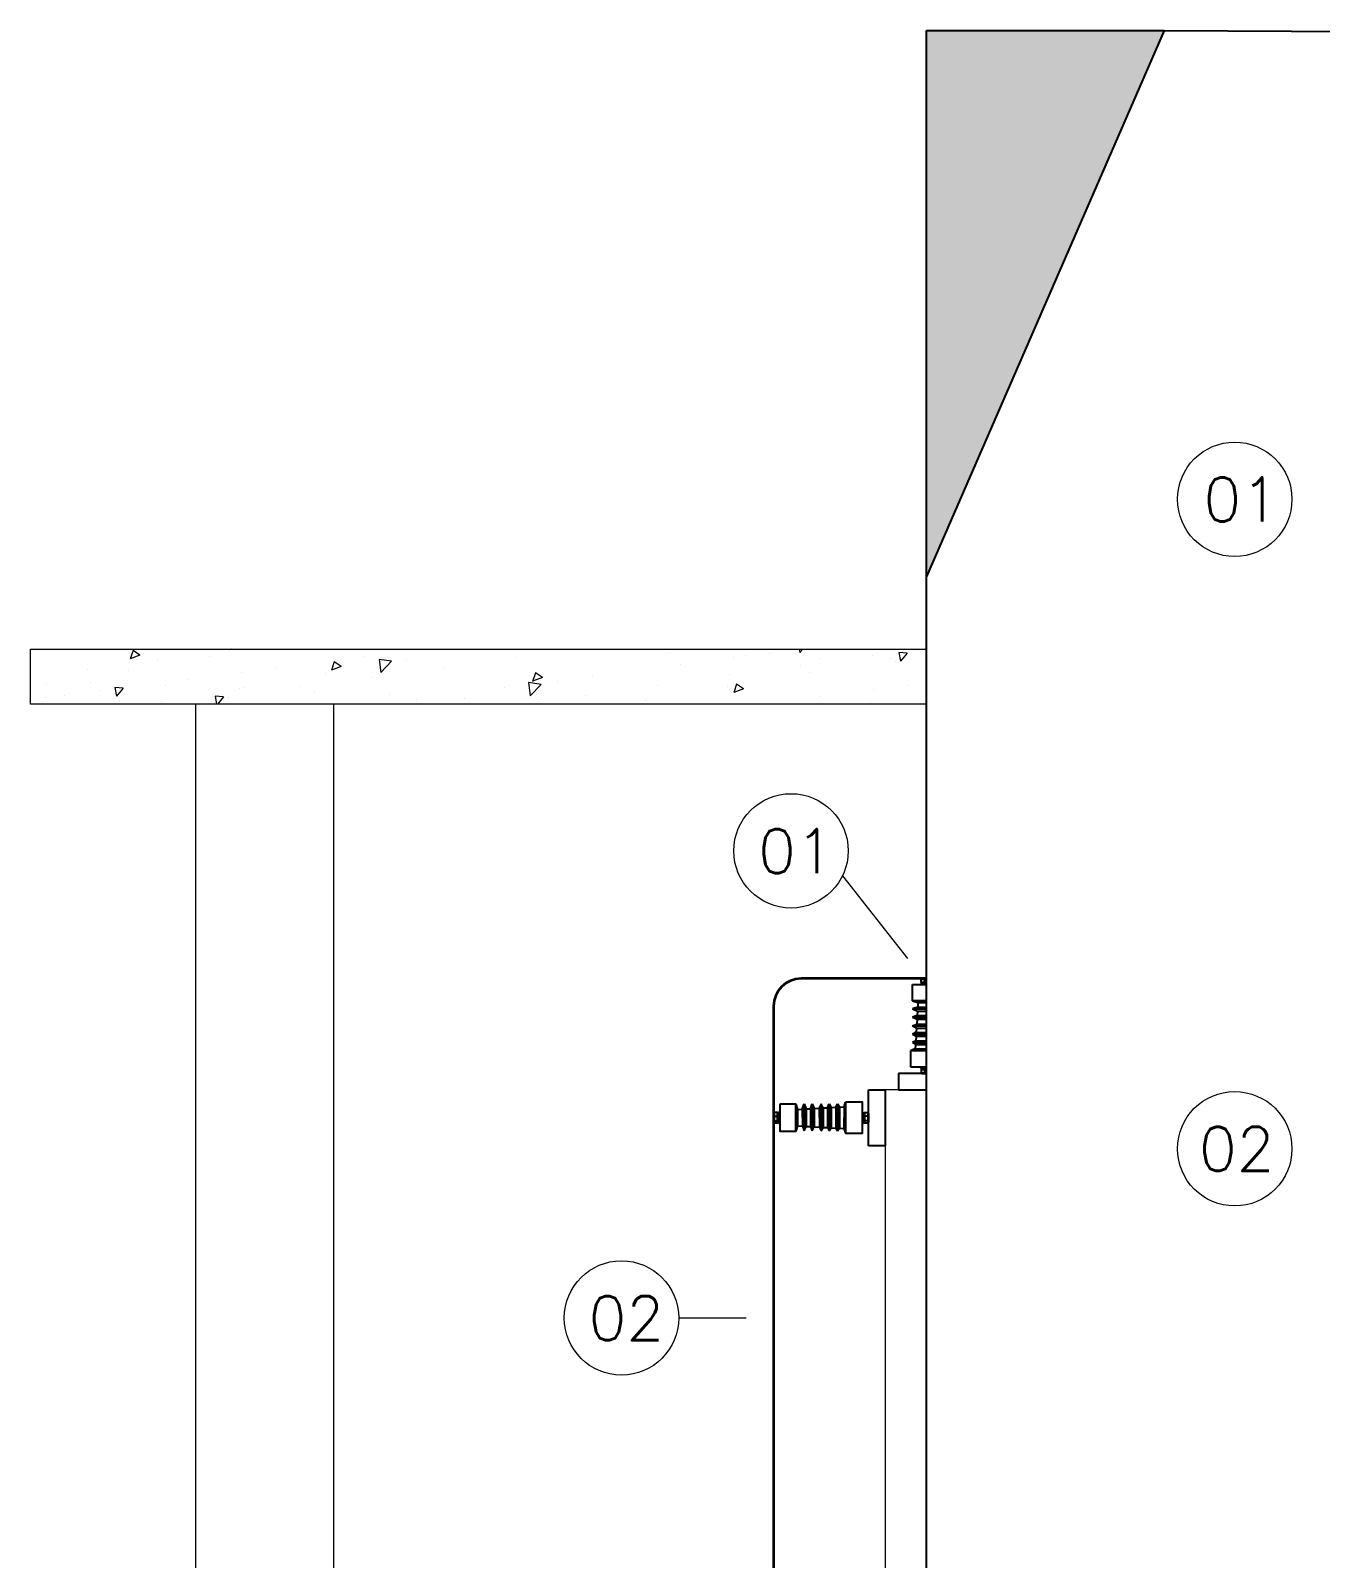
# Model space of a CAD drawing. Extents: x 2368 to 5238, y 905 to 1916.
# Drawn here: x 2371.55 to 2376.23, y 912.07 to 917.61 of the extents above; entities that cross this region are included whole.
import ezdxf

# ---------------------------------------------------------------- set-up
doc = ezdxf.new("R2010")
doc.units = 0
doc.header["$LTSCALE"] = 10
doc.layers.get('0').update_dxf_attribs({"linetype": 'CONTINUOUS'})
for name, color, linetype, lineweight in [('alvenaria', 2, 'CONTINUOUS', 15), ('TEXTO', 2, 'CONTINUOUS', 15), ('Vergalhão', 4, 'CONTINUOUS', 35)]:
    doc.layers.add(name, color=color, linetype=linetype, lineweight=lineweight)
doc.layers.add('ISOLADOR DE PEDESTAL', color=2, linetype='CONTINUOUS')
doc.styles.add('CP', font='simplex.shx')

msp = doc.modelspace()

# ---------------------------------------------------------------- hatches: boundary and pattern name
h = msp.add_hatch(color=210)
h.dxf.hatch_style = 1
h.paths.add_polyline_path([(2375.6658, 917.612), (2374.8024, 917.612), (2374.8024, 915.6304)])
h.paths.add_polyline_path([(2374.8024, 907.8703), (2374.8024, 905.8887), (2375.6658, 905.8887)])

# ---------------------------------------------------------------- linework, layer by layer
at = {"color": 210}
for p, q in [((2374.8024, 905.8887), (2374.8024, 917.612)), ((2374.8024, 917.612), (2375.6658, 917.612)), ((2375.6658, 917.612), (2374.8024, 915.6304)), ((2375.6658, 917.612), (2390.1802, 917.5536))]:
    msp.add_line(p, q, dxfattribs=at)
at = {"color": 1}
for p, q in [((2374.8024, 913.8276), (2374.7011, 913.8276)), ((2374.7011, 913.8276), (2374.7011, 913.7676)), ((2374.5924, 913.565), (2374.5924, 913.7676)), ((2374.5924, 913.7676), (2374.6524, 913.7676)), ((2374.6524, 913.7676), (2374.6524, 913.565)), ((2374.7011, 913.7676), (2374.8024, 913.7676)), ((2374.6524, 913.565), (2374.5924, 913.565))]:
    msp.add_line(p, q, dxfattribs=at)
at = {"layer": 'alvenaria', "color": 52, "true_color": 0xc8c92d}
for p, q in [((2371.5524, 915.1676), (2371.5524, 915.3676)), ((2371.5524, 915.3676), (2374.8024, 915.3676)), ((2374.8024, 915.1676), (2371.5524, 915.1676))]:
    msp.add_line(p, q, dxfattribs=at)
at = {"layer": 'alvenaria', "color": 52, "linetype": 'Continuous', "true_color": 0xc8c92d}
for p, q in [((2371.9241, 915.3624), (2371.9138, 915.3317)), ((2371.9494, 915.3454), (2371.9138, 915.3318)), ((2371.9493, 915.3454), (2371.9241, 915.3624)), ((2372.0146, 915.3261), (2372.0146, 915.3261)), ((2372.2027, 915.3407), (2372.2027, 915.3407)), ((2372.2754, 915.3619), (2372.2754, 915.3619)), ((2372.2806, 915.3676), (2372.2807, 915.366)), ((2372.2822, 915.3676), (2372.2807, 915.366)), ((2372.6541, 915.3217), (2372.6438, 915.291)), ((2372.6794, 915.3047), (2372.6541, 915.3217)), ((2372.7649, 915.3423), (2372.7649, 915.3423)), ((2372.8173, 915.3302), (2372.8229, 915.2819)), ((2372.8625, 915.3232), (2372.8173, 915.3302)), ((2372.8624, 915.3232), (2372.8229, 915.2819)), ((2372.9169, 915.3309), (2372.9169, 915.3309)), ((2373.3144, 915.3372), (2373.3144, 915.3372)), ((2373.8758, 915.3565), (2373.8758, 915.3565)), ((2374.1045, 915.3358), (2374.1045, 915.3358)), ((2374.1469, 915.345), (2374.1469, 915.345)), ((2374.2317, 915.3526), (2374.2317, 915.3526)), ((2374.3415, 915.3676), (2374.3438, 915.3553)), ((2374.3541, 915.3676), (2374.3438, 915.3553)), ((2374.4181, 915.3335), (2374.4181, 915.3335)), ((2374.6069, 915.3428), (2374.6069, 915.3428)), ((2374.6735, 915.3329), (2374.6735, 915.3329)), ((2374.6893, 915.3221), (2374.6893, 915.3221)), ((2374.7327, 915.3526), (2374.7023, 915.3552)), ((2374.7023, 915.3552), (2374.7082, 915.3234)), ((2374.7327, 915.3526), (2374.7082, 915.3234)), ((2371.758, 915.2936), (2371.758, 915.2936)), ((2371.9064, 915.2899), (2371.9064, 915.2899)), ((2372.3169, 915.2833), (2372.3169, 915.2833)), ((2372.4441, 915.3), (2372.4441, 915.3)), ((2372.6207, 915.28), (2372.6207, 915.28)), ((2372.6794, 915.3048), (2372.6439, 915.2911)), ((2372.7897, 915.2634), (2372.7897, 915.2634)), ((2373.0505, 915.2991), (2373.0505, 915.2991)), ((2373.3842, 915.281), (2373.3739, 915.2503)), ((2373.4095, 915.2641), (2373.3739, 915.2504)), ((2373.4094, 915.264), (2373.3842, 915.281)), ((2373.5913, 915.2683), (2373.5913, 915.2683)), ((2373.9121, 915.3105), (2373.9121, 915.3105)), ((2374.0894, 915.2745), (2374.0894, 915.2745)), ((2374.346, 915.307), (2374.346, 915.307)), ((2374.3772, 915.2821), (2374.3772, 915.2821)), ((2371.6102, 915.239), (2371.6102, 915.239)), ((2371.7693, 915.2467), (2371.7693, 915.2467)), ((2371.8037, 915.2157), (2371.8037, 915.2157)), ((2371.8882, 915.2255), (2371.8578, 915.2281)), ((2371.8578, 915.2281), (2371.8637, 915.1963)), ((2371.8882, 915.2255), (2371.8637, 915.1963)), ((2372.0405, 915.2352), (2372.0405, 915.2352)), ((2372.1245, 915.2579), (2372.1245, 915.2579)), ((2372.3117, 915.2238), (2372.3117, 915.2238)), ((2372.3244, 915.2292), (2372.3244, 915.2292)), ((2372.5331, 915.2308), (2372.5331, 915.2308)), ((2372.5829, 915.2123), (2372.5829, 915.2123)), ((2373.2717, 915.2262), (2373.2717, 915.2262)), ((2373.3594, 915.2461), (2373.365, 915.1979)), ((2373.4046, 915.2391), (2373.3594, 915.2461)), ((2373.4046, 915.2391), (2373.365, 915.1979)), ((2373.4641, 915.2515), (2373.4641, 915.2515)), ((2373.8256, 915.2364), (2373.8256, 915.2364)), ((2374.081, 915.2312), (2374.081, 915.2312)), ((2374.1142, 915.2403), (2374.1039, 915.2096)), ((2374.1396, 915.2234), (2374.104, 915.2097)), ((2374.1395, 915.2233), (2374.1142, 915.2403)), ((2374.6112, 915.2198), (2374.6112, 915.2198)), ((2374.7384, 915.2365), (2374.7384, 915.2365)), ((2371.6052, 915.1899), (2371.6052, 915.1899)), ((2371.6765, 915.199), (2371.6765, 915.199)), ((2371.8764, 915.1784), (2371.8764, 915.1784)), ((2372.0281, 915.1783), (2372.0281, 915.1783)), ((2372.2526, 915.1936), (2372.2222, 915.1963)), ((2372.2222, 915.1963), (2372.2275, 915.1676)), ((2372.2526, 915.1936), (2372.2307, 915.1676)), ((2372.2692, 915.1928), (2372.2692, 915.1928)), ((2372.854, 915.2008), (2372.854, 915.2008)), ((2372.9509, 915.184), (2372.9509, 915.184)), ((2373.1252, 915.1894), (2373.1252, 915.1894)), ((2373.3082, 915.1681), (2373.3082, 915.1681)), ((2373.3964, 915.1779), (2373.3964, 915.1779)), ((2373.5648, 915.2006), (2373.5648, 915.2006)), ((2373.7847, 915.1804), (2373.7847, 915.1804)), ((2374.4188, 915.1945), (2374.4188, 915.1945)), ((2374.6007, 915.1737), (2374.6007, 915.1737))]:
    msp.add_line(p, q, dxfattribs=at)
at = {"layer": 'alvenaria'}
for p, q in [((2372.1524, 908.3676), (2372.1524, 915.1676)), ((2372.6524, 908.3676), (2372.6524, 915.1676)), ((2374.8024, 913.7676), (2374.6524, 913.7676)), ((2374.6524, 913.7676), (2374.6524, 908.3676))]:
    msp.add_line(p, q, dxfattribs=at)
at = {"layer": 'ISOLADOR DE PEDESTAL', "color": 1}
for p, q in [((2374.7832, 914.157), (2374.7832, 914.17)), ((2374.7832, 914.17), (2374.8024, 914.17)), ((2374.8024, 914.157), (2374.7832, 914.157)), ((2374.7858, 914.1527), (2374.7858, 914.157)), ((2374.7858, 914.157), (2374.8024, 914.157)), ((2374.7864, 914.1718), (2374.8024, 914.1718)), ((2374.796, 914.17), (2374.796, 914.157)), ((2374.7527, 914.0906), (2374.7527, 914.1497)), ((2374.7527, 914.1497), (2374.8024, 914.1497)), ((2374.781, 914.1497), (2374.781, 914.1527)), ((2374.781, 914.1527), (2374.8024, 914.1527)), ((2374.8024, 914.1497), (2374.781, 914.1497)), ((2374.8024, 914.1527), (2374.7858, 914.1527)), ((2374.771, 914.068), (2374.7521, 914.0613)), ((2374.7521, 914.0613), (2374.8024, 914.0613)), ((2374.7521, 914.0613), (2374.7702, 914.0539)), ((2374.8024, 914.0906), (2374.7527, 914.0906)), ((2374.7527, 914.0906), (2374.772, 914.0846)), ((2374.7702, 914.0539), (2374.7693, 914.0382)), ((2374.7702, 914.0539), (2374.8024, 914.0539)), ((2374.772, 914.0846), (2374.771, 914.068)), ((2374.771, 914.068), (2374.8024, 914.0677)), ((2374.772, 914.0846), (2374.8024, 914.0846)), ((2374.7693, 914.0382), (2374.7521, 914.0315)), ((2374.7521, 914.0315), (2374.8024, 914.0315)), ((2374.7521, 914.0315), (2374.7685, 914.0241)), ((2374.7521, 913.9997), (2374.7675, 914.0064)), ((2374.7521, 913.9997), (2374.8024, 913.9997)), ((2374.7667, 913.9923), (2374.7521, 913.9997)), ((2374.7667, 913.9923), (2374.7658, 913.9766)), ((2374.7667, 913.9923), (2374.8024, 913.9923)), ((2374.7685, 914.0241), (2374.7675, 914.0064)), ((2374.7675, 914.0064), (2374.8024, 914.0061)), ((2374.7685, 914.0241), (2374.8024, 914.0241)), ((2374.7693, 914.0382), (2374.8024, 914.0379)), ((2374.7658, 913.9766), (2374.7521, 913.9699)), ((2374.7521, 913.9699), (2374.8024, 913.9699)), ((2374.7521, 913.9699), (2374.7649, 913.9625)), ((2374.764, 913.9462), (2374.7521, 913.9396)), ((2374.7521, 913.9396), (2374.8024, 913.9396)), ((2374.7521, 913.9396), (2374.7632, 913.9322)), ((2374.7632, 913.9322), (2374.7623, 913.9163)), ((2374.7632, 913.9322), (2374.8024, 913.9322)), ((2374.7649, 913.9625), (2374.764, 913.9462)), ((2374.764, 913.9462), (2374.8024, 913.946)), ((2374.7649, 913.9625), (2374.8024, 913.9625)), ((2374.7658, 913.9766), (2374.8024, 913.9763)), ((2374.7623, 913.9163), (2374.7457, 913.9108)), ((2374.7457, 913.8497), (2374.7457, 913.9111)), ((2374.7457, 913.9111), (2374.8024, 913.9111)), ((2374.7623, 913.9163), (2374.8024, 913.9166)), ((2374.8024, 913.8497), (2374.7457, 913.8497)), ((2374.8024, 913.8497), (2374.7814, 913.8497)), ((2374.7814, 913.8497), (2374.7814, 913.8467)), ((2374.7814, 913.8467), (2374.8024, 913.8467)), ((2374.8024, 913.8423), (2374.7836, 913.8423)), ((2374.7836, 913.8423), (2374.7836, 913.8293)), ((2374.7836, 913.8293), (2374.8024, 913.8293)), ((2374.8024, 913.8467), (2374.7862, 913.8467)), ((2374.7862, 913.8467), (2374.7862, 913.8423)), ((2374.7862, 913.8423), (2374.8024, 913.8423)), ((2374.7868, 913.8276), (2374.8024, 913.8276)), ((2374.7964, 913.8293), (2374.7964, 913.8423)), ((2374.3294, 913.716), (2374.3354, 913.6967)), ((2374.352, 913.6977), (2374.3587, 913.7166)), ((2374.3587, 913.7166), (2374.3587, 913.6186)), ((2374.3587, 913.7166), (2374.3661, 913.6985)), ((2374.3818, 913.6994), (2374.3885, 913.7166)), ((2374.3885, 913.7166), (2374.3885, 913.6186)), ((2374.3885, 913.7166), (2374.3959, 913.7002)), ((2374.4203, 913.7166), (2374.4136, 913.7012)), ((2374.4203, 913.7166), (2374.4203, 913.6186)), ((2374.4277, 913.702), (2374.4203, 913.7166)), ((2374.4434, 913.703), (2374.4501, 913.7166)), ((2374.4501, 913.7166), (2374.4501, 913.6186)), ((2374.4501, 913.7166), (2374.4575, 913.7038)), ((2374.4737, 913.7047), (2374.4804, 913.7166)), ((2374.4804, 913.7166), (2374.4804, 913.6186)), ((2374.4804, 913.7166), (2374.4878, 913.7055)), ((2374.5037, 913.7064), (2374.5092, 913.723)), ((2374.2482, 913.6823), (2374.2482, 913.6511)), ((2374.25, 913.6727), (2374.2629, 913.6727)), ((2374.25, 913.6555), (2374.2629, 913.6555)), ((2374.3354, 913.6967), (2374.352, 913.6977)), ((2374.3354, 913.6967), (2374.3354, 913.6369)), ((2374.352, 913.6977), (2374.3525, 913.636)), ((2374.3661, 913.6985), (2374.3818, 913.6994)), ((2374.3661, 913.6985), (2374.3661, 913.6352)), ((2374.3818, 913.6994), (2374.3823, 913.6343)), ((2374.3959, 913.7002), (2374.4136, 913.7012)), ((2374.3959, 913.7002), (2374.3959, 913.6336)), ((2374.4136, 913.7012), (2374.4142, 913.6326)), ((2374.4277, 913.702), (2374.4434, 913.703)), ((2374.4277, 913.702), (2374.4277, 913.6318)), ((2374.4434, 913.703), (2374.444, 913.6309)), ((2374.4575, 913.7038), (2374.4737, 913.7047)), ((2374.4575, 913.7038), (2374.4575, 913.6302)), ((2374.4737, 913.7047), (2374.4743, 913.6292)), ((2374.4878, 913.7055), (2374.4877, 913.6285)), ((2374.4878, 913.7055), (2374.5037, 913.7064)), ((2374.5037, 913.7064), (2374.503, 913.6276)), ((2374.5906, 913.6723), (2374.5777, 913.6723)), ((2374.5906, 913.6551), (2374.5777, 913.6551)), ((2374.5924, 913.6819), (2374.5924, 913.6507)), ((2374.3354, 913.6369), (2374.3294, 913.6183)), ((2374.3354, 913.6369), (2374.3525, 913.636)), ((2374.3525, 913.636), (2374.3587, 913.6186)), ((2374.3587, 913.6186), (2374.3661, 913.6352)), ((2374.3661, 913.6352), (2374.3823, 913.6343)), ((2374.3823, 913.6343), (2374.3885, 913.6186)), ((2374.3885, 913.6186), (2374.3959, 913.6336)), ((2374.3959, 913.6336), (2374.4142, 913.6326)), ((2374.4142, 913.6326), (2374.4203, 913.6186)), ((2374.4203, 913.6186), (2374.4277, 913.6318)), ((2374.4277, 913.6318), (2374.444, 913.6309)), ((2374.444, 913.6309), (2374.4501, 913.6186)), ((2374.4501, 913.6186), (2374.4575, 913.6302)), ((2374.4575, 913.6302), (2374.4743, 913.6292)), ((2374.4743, 913.6292), (2374.4804, 913.6186)), ((2374.4804, 913.6186), (2374.4877, 913.6285)), ((2374.4877, 913.6285), (2374.503, 913.6276)), ((2374.503, 913.6276), (2374.5089, 913.6105))]:
    msp.add_line(p, q, dxfattribs=at)
for points in [[(2374.2703, 913.716), (2374.2703, 913.6183), (2374.3294, 913.6183), (2374.3294, 913.716)], [(2374.5089, 913.723), (2374.5089, 913.6105), (2374.5703, 913.6105), (2374.5703, 913.723)], [(2374.25, 913.6855), (2374.25, 913.6479), (2374.2629, 913.6479), (2374.2629, 913.6855)], [(2374.2629, 913.6829), (2374.2629, 913.6504), (2374.2673, 913.6504), (2374.2673, 913.6829)], [(2374.2673, 913.6877), (2374.2673, 913.6466), (2374.2703, 913.6466), (2374.2703, 913.6877)], [(2374.5733, 913.6873), (2374.5733, 913.6462), (2374.5703, 913.6462), (2374.5703, 913.6873)], [(2374.5777, 913.6825), (2374.5777, 913.6501), (2374.5733, 913.6501), (2374.5733, 913.6825)], [(2374.5906, 913.6851), (2374.5906, 913.6475), (2374.5777, 913.6475), (2374.5777, 913.6851)]]:
    msp.add_lwpolyline(points, close=True, dxfattribs=at)
for centre, start, end in [((2374.7864, 914.168), 89.8971, 147.9372), ((2374.7928, 914.168), 32.0628, 90.1029), ((2374.7992, 914.168), 89.8971, 147.9372), ((2374.7868, 913.8314), 212.0628, 270.1029), ((2374.7932, 913.8314), 269.8971, 327.9372), ((2374.7996, 913.8314), 212.0628, 270.1029), ((2374.252, 913.6823), 122.0628, 180.1029), ((2374.252, 913.6759), 179.8971, 237.9372), ((2374.252, 913.6695), 122.0628, 180.1029), ((2374.252, 913.6587), 179.8971, 237.9372), ((2374.252, 913.6523), 122.0628, 180.1029), ((2374.5886, 913.6819), 359.8971, 57.9372), ((2374.5886, 913.6755), 302.0628, 0.1029), ((2374.5886, 913.6691), 359.8971, 57.9372), ((2374.5886, 913.6583), 302.0628, 0.1029), ((2374.5886, 913.6519), 359.8971, 57.9372), ((2374.252, 913.6511), 179.8971, 237.9372), ((2374.5886, 913.6507), 302.0628, 0.1029)]:
    msp.add_arc(centre, 0.00377, start, end, dxfattribs=at)
at = {"layer": 'TEXTO', "color": 2}
for p, q in [((2374.498, 914.5443), (2374.7339, 914.245)), ((2373.9039, 912.9401), (2374.1488, 912.9401))]:
    msp.add_line(p, q, dxfattribs=at)
at = {"layer": 'TEXTO', "color": 1}
for centre in [(2375.9212, 915.9109), (2375.9212, 913.5542)]:
    msp.add_circle(centre, 0.2075, dxfattribs=at)
at = {"layer": 'TEXTO', "color": 2}
for centre in [(2374.3114, 914.6352), (2373.6964, 912.9401)]:
    msp.add_circle(centre, 0.2075, dxfattribs=at)
at = {"layer": 'Vergalhão', "color": 5}
for p, q in [((2374.8024, 914.1718), (2374.3482, 914.1718)), ((2374.2482, 914.0718), (2374.2482, 911.2583))]:
    msp.add_line(p, q, dxfattribs=at)
msp.add_arc((2374.3482, 914.0718), 0.1, 90, 180, dxfattribs=at)

# ---------------------------------------------------------------- texts
at = {"layer": 'TEXTO', "color": 1, "style": 'CP'}
for s, p in [('01', (2375.8077, 915.8301)), ('02', (2375.7913, 913.4734))]:
    msp.add_text(s, height=0.16, dxfattribs=at).set_placement(p)
at = {"layer": 'TEXTO', "color": 2, "style": 'CP'}
for s, p in [('01', (2374.192, 914.5544)), ('02', (2373.5771, 912.8593))]:
    msp.add_text(s, height=0.16, dxfattribs=at).set_placement(p)

doc.saveas('drawing.dxf')
